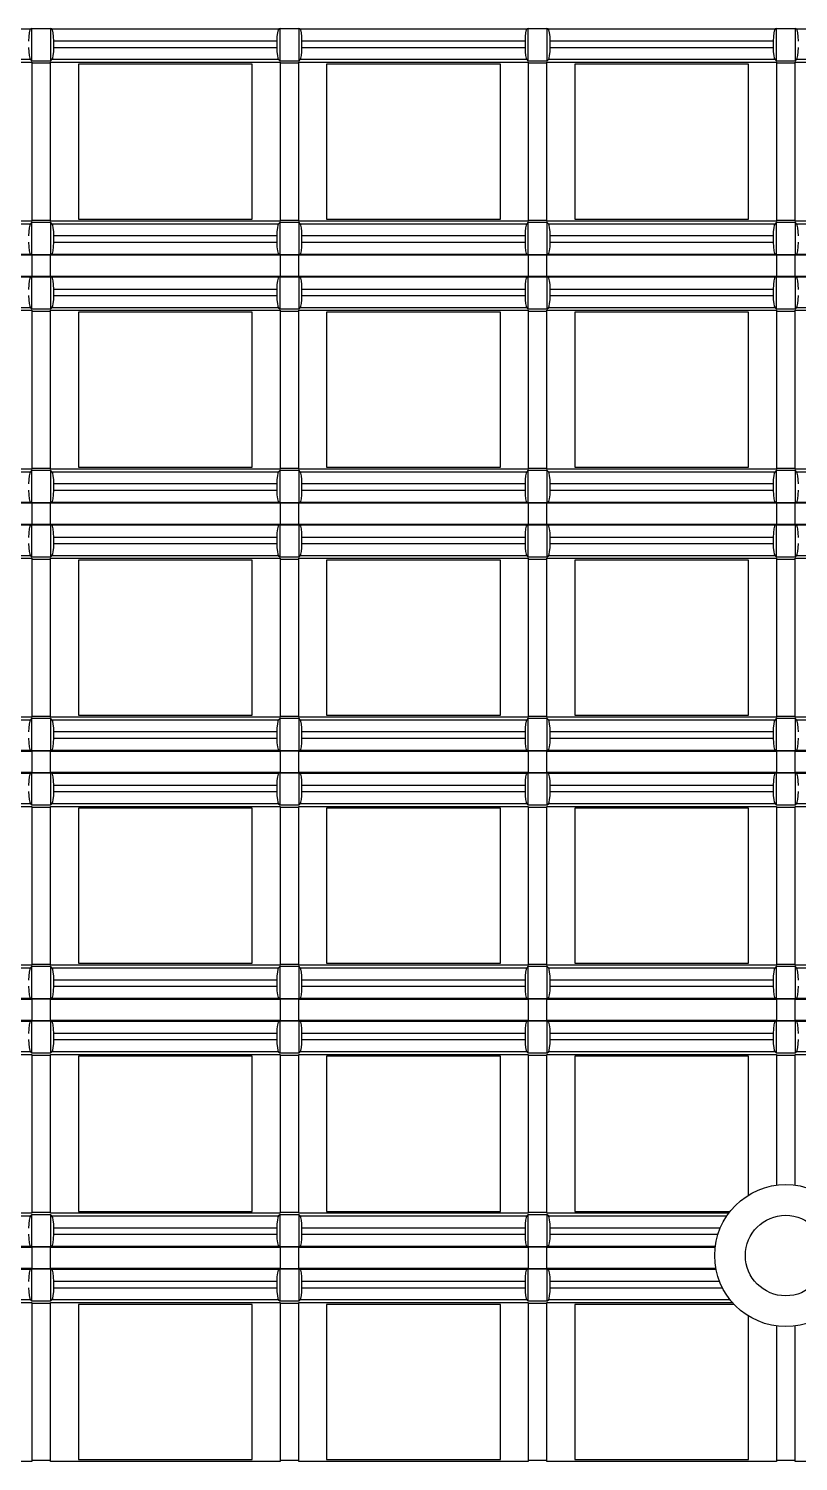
# Model space of a CAD drawing. Header units: inches. Extents: x 0 to 653, y 0 to 346.
# Drawn here: x 51.72 to 64.12, y 280.1 to 303.2 of the extents above; entities that cross this region are included whole.
import ezdxf

# ---------------------------------------------------------------- set-up
doc = ezdxf.new("R2010")
doc.units = ezdxf.units.IN
doc.header["$LTSCALE"] = 35.925693
doc.header["$MEASUREMENT"] = 0
doc.layers.get('0').update_dxf_attribs({"linetype": 'CONTINUOUS'})
doc.layers.add('2', color=7, linetype='CONTINUOUS')
doc.layers.add('71', color=7, linetype='CONTINUOUS')

msp = doc.modelspace()

# ---------------------------------------------------------------- linework, layer by layer
at = {"color": 3, "linetype": 'Continuous'}
msp.add_circle((63.922, 283.418), 0.65, dxfattribs=at)
at = {"layer": '2', "color": 132, "linetype": 'Continuous', "true_color": 0x00cccc}
for p, q in [((48.091, 303.199), (51.754, 303.199)), ((51.773, 303.203), (51.754, 303.199)), ((51.773, 302.679), (51.773, 303.203)), ((51.773, 303.203), (52.073, 303.203)), ((52.073, 303.203), (52.073, 302.679)), ((52.091, 303.199), (52.073, 303.203)), ((52.091, 303.199), (55.754, 303.199)), ((55.773, 303.203), (55.754, 303.199)), ((55.773, 302.679), (55.773, 303.203)), ((55.773, 303.203), (56.073, 303.203)), ((56.073, 303.203), (56.073, 302.679)), ((56.091, 303.199), (56.073, 303.203)), ((56.091, 303.199), (59.754, 303.199)), ((59.772, 303.203), (59.754, 303.199)), ((59.772, 302.679), (59.772, 303.203)), ((59.772, 303.203), (60.072, 303.203)), ((60.072, 303.203), (60.072, 302.679)), ((60.091, 303.199), (60.072, 303.203)), ((60.091, 303.199), (63.754, 303.199)), ((63.772, 303.203), (63.754, 303.199)), ((63.772, 302.679), (63.772, 303.203)), ((63.772, 303.203), (64.072, 303.203)), ((64.072, 303.203), (64.072, 302.679)), ((64.091, 303.199), (64.072, 303.203)), ((64.091, 303.199), (67.754, 303.199)), ((52.125, 302.9), (52.125, 302.999)), ((55.72, 302.999), (52.125, 302.999)), ((52.125, 302.9), (55.72, 302.9)), ((55.72, 302.999), (55.72, 302.9)), ((56.125, 302.9), (56.125, 302.999)), ((59.72, 302.999), (56.125, 302.999)), ((56.125, 302.9), (59.72, 302.9)), ((59.72, 302.999), (59.72, 302.9)), ((60.125, 302.9), (60.125, 302.999)), ((63.72, 302.999), (60.125, 302.999)), ((60.125, 302.9), (63.72, 302.9)), ((63.72, 302.999), (63.72, 302.9)), ((48.073, 302.662), (51.773, 302.662)), ((51.749, 302.703), (48.096, 302.703)), ((51.749, 302.703), (51.773, 302.679)), ((52.073, 302.679), (51.773, 302.679)), ((51.773, 302.662), (51.773, 300.099)), ((52.073, 302.679), (52.096, 302.703)), ((52.073, 300.099), (52.073, 302.662)), ((52.073, 302.662), (55.773, 302.662)), ((55.749, 302.703), (52.096, 302.703)), ((55.749, 302.703), (55.773, 302.679)), ((56.073, 302.679), (55.773, 302.679)), ((55.773, 302.662), (55.773, 300.099)), ((56.073, 302.679), (56.096, 302.703)), ((56.073, 300.099), (56.073, 302.662)), ((56.073, 302.662), (59.772, 302.662)), ((59.749, 302.703), (56.096, 302.703)), ((59.749, 302.703), (59.772, 302.679)), ((60.072, 302.679), (59.772, 302.679)), ((59.772, 302.662), (59.772, 300.099)), ((60.072, 302.679), (60.096, 302.703)), ((60.072, 300.099), (60.072, 302.662)), ((60.072, 302.662), (63.772, 302.662)), ((63.749, 302.703), (60.096, 302.703)), ((63.749, 302.703), (63.772, 302.679)), ((64.072, 302.679), (63.772, 302.679)), ((63.772, 302.662), (63.772, 300.099)), ((64.072, 302.679), (64.096, 302.703)), ((64.072, 300.099), (64.072, 302.662)), ((64.072, 302.662), (67.772, 302.662)), ((67.749, 302.703), (64.096, 302.703)), ((52.073, 302.644), (51.773, 302.644)), ((52.523, 302.63), (52.523, 300.13)), ((55.323, 302.63), (52.523, 302.63)), ((55.323, 300.13), (55.323, 302.63)), ((56.073, 302.644), (55.773, 302.644)), ((56.522, 302.63), (56.522, 300.13)), ((59.322, 302.63), (56.522, 302.63)), ((59.322, 300.13), (59.322, 302.63)), ((60.072, 302.644), (59.772, 302.644)), ((60.522, 302.63), (60.522, 300.13)), ((63.322, 302.63), (60.522, 302.63)), ((63.322, 300.13), (63.322, 302.63)), ((64.072, 302.644), (63.772, 302.644)), ((51.773, 300.117), (52.073, 300.117)), ((52.523, 300.13), (55.323, 300.13)), ((55.773, 300.117), (56.073, 300.117)), ((56.522, 300.13), (59.322, 300.13)), ((59.772, 300.117), (60.072, 300.117)), ((60.522, 300.13), (63.322, 300.13)), ((63.772, 300.117), (64.072, 300.117)), ((51.773, 300.099), (48.073, 300.099)), ((48.096, 300.058), (51.749, 300.058)), ((51.773, 300.081), (51.749, 300.058)), ((51.773, 299.558), (51.773, 300.081)), ((51.773, 300.081), (52.073, 300.081)), ((55.773, 300.099), (52.073, 300.099)), ((52.073, 300.081), (52.073, 299.558)), ((52.096, 300.058), (52.073, 300.081)), ((52.096, 300.058), (55.749, 300.058)), ((55.773, 300.081), (55.749, 300.058)), ((55.773, 299.558), (55.773, 300.081)), ((55.773, 300.081), (56.073, 300.081)), ((59.772, 300.099), (56.073, 300.099)), ((56.073, 300.081), (56.073, 299.558)), ((56.096, 300.058), (56.073, 300.081)), ((56.096, 300.058), (59.749, 300.058)), ((59.772, 300.081), (59.749, 300.058)), ((59.772, 299.558), (59.772, 300.081)), ((59.772, 300.081), (60.072, 300.081)), ((63.772, 300.099), (60.072, 300.099)), ((60.072, 300.081), (60.072, 299.558)), ((60.096, 300.058), (60.072, 300.081)), ((60.096, 300.058), (63.749, 300.058)), ((63.772, 300.081), (63.749, 300.058)), ((63.772, 299.558), (63.772, 300.081)), ((63.772, 300.081), (64.072, 300.081)), ((67.772, 300.099), (64.072, 300.099)), ((64.072, 300.081), (64.072, 299.558)), ((64.096, 300.058), (64.072, 300.081)), ((64.096, 300.058), (67.749, 300.058)), ((52.125, 299.761), (52.125, 299.861)), ((55.72, 299.861), (52.125, 299.861)), ((52.125, 299.761), (55.72, 299.761)), ((55.72, 299.861), (55.72, 299.761)), ((56.125, 299.761), (56.125, 299.861)), ((59.72, 299.861), (56.125, 299.861)), ((56.125, 299.761), (59.72, 299.761)), ((59.72, 299.861), (59.72, 299.761)), ((60.125, 299.761), (60.125, 299.861)), ((63.72, 299.861), (60.125, 299.861)), ((60.125, 299.761), (63.72, 299.761)), ((63.72, 299.861), (63.72, 299.761)), ((48.073, 299.554), (51.773, 299.554)), ((51.754, 299.562), (48.091, 299.562)), ((51.754, 299.562), (51.773, 299.558)), ((52.073, 299.558), (51.773, 299.558)), ((51.773, 299.554), (51.773, 299.206)), ((52.073, 299.551), (51.773, 299.551)), ((52.073, 299.558), (52.091, 299.562)), ((52.073, 299.206), (52.073, 299.554)), ((52.073, 299.554), (55.773, 299.554)), ((55.754, 299.562), (52.091, 299.562)), ((55.754, 299.562), (55.773, 299.558)), ((56.073, 299.558), (55.773, 299.558)), ((55.773, 299.554), (55.773, 299.206)), ((56.073, 299.551), (55.773, 299.551)), ((56.073, 299.558), (56.091, 299.562)), ((56.073, 299.206), (56.073, 299.554)), ((56.073, 299.554), (59.772, 299.554)), ((59.754, 299.562), (56.091, 299.562)), ((59.754, 299.562), (59.772, 299.558)), ((60.072, 299.558), (59.772, 299.558)), ((59.772, 299.554), (59.772, 299.206)), ((60.072, 299.551), (59.772, 299.551)), ((60.072, 299.558), (60.091, 299.562)), ((60.072, 299.206), (60.072, 299.554)), ((60.072, 299.554), (63.772, 299.554)), ((63.754, 299.562), (60.091, 299.562)), ((63.754, 299.562), (63.772, 299.558)), ((64.072, 299.558), (63.772, 299.558)), ((63.772, 299.554), (63.772, 299.206)), ((64.072, 299.551), (63.772, 299.551)), ((64.072, 299.558), (64.091, 299.562)), ((64.072, 299.206), (64.072, 299.554)), ((64.072, 299.554), (67.772, 299.554)), ((67.754, 299.562), (64.091, 299.562)), ((51.773, 299.206), (48.073, 299.206)), ((48.091, 299.199), (51.754, 299.199)), ((51.773, 299.203), (51.754, 299.199)), ((51.773, 299.21), (52.073, 299.21)), ((51.773, 298.679), (51.773, 299.203)), ((51.773, 299.203), (52.073, 299.203)), ((55.773, 299.206), (52.073, 299.206)), ((52.073, 299.203), (52.073, 298.679)), ((52.091, 299.199), (52.073, 299.203)), ((52.091, 299.199), (55.754, 299.199)), ((55.773, 299.203), (55.754, 299.199)), ((55.773, 299.21), (56.073, 299.21)), ((55.773, 298.679), (55.773, 299.203)), ((55.773, 299.203), (56.073, 299.203)), ((59.772, 299.206), (56.073, 299.206)), ((56.073, 299.203), (56.073, 298.679)), ((56.091, 299.199), (56.073, 299.203)), ((56.091, 299.199), (59.754, 299.199)), ((59.772, 299.203), (59.754, 299.199)), ((59.772, 299.21), (60.072, 299.21)), ((59.772, 298.679), (59.772, 299.203)), ((59.772, 299.203), (60.072, 299.203)), ((63.772, 299.206), (60.072, 299.206)), ((60.072, 299.203), (60.072, 298.679)), ((60.091, 299.199), (60.072, 299.203)), ((60.091, 299.199), (63.754, 299.199)), ((63.772, 299.203), (63.754, 299.199)), ((63.772, 299.21), (64.072, 299.21)), ((63.772, 298.679), (63.772, 299.203)), ((63.772, 299.203), (64.072, 299.203)), ((67.772, 299.206), (64.072, 299.206)), ((64.072, 299.203), (64.072, 298.679)), ((64.091, 299.199), (64.072, 299.203)), ((64.091, 299.199), (67.754, 299.199)), ((52.125, 298.9), (52.125, 298.999)), ((55.72, 298.999), (52.125, 298.999)), ((55.72, 298.999), (55.72, 298.9)), ((56.125, 298.9), (56.125, 298.999)), ((59.72, 298.999), (56.125, 298.999)), ((59.72, 298.999), (59.72, 298.9)), ((60.125, 298.9), (60.125, 298.999)), ((63.72, 298.999), (60.125, 298.999)), ((63.72, 298.999), (63.72, 298.9)), ((52.125, 298.9), (55.72, 298.9)), ((56.125, 298.9), (59.72, 298.9)), ((60.125, 298.9), (63.72, 298.9)), ((48.073, 298.662), (51.773, 298.662)), ((51.749, 298.703), (48.096, 298.703)), ((51.749, 298.703), (51.773, 298.679)), ((52.073, 298.679), (51.773, 298.679)), ((51.773, 298.662), (51.773, 296.099)), ((52.073, 298.644), (51.773, 298.644)), ((52.073, 298.679), (52.096, 298.703)), ((52.073, 296.099), (52.073, 298.662)), ((52.073, 298.662), (55.773, 298.662)), ((55.749, 298.703), (52.096, 298.703)), ((52.523, 298.63), (52.523, 296.13)), ((55.323, 298.63), (52.523, 298.63)), ((55.323, 296.13), (55.323, 298.63)), ((55.749, 298.703), (55.773, 298.679)), ((56.073, 298.679), (55.773, 298.679)), ((55.773, 298.662), (55.773, 296.099)), ((56.073, 298.644), (55.773, 298.644)), ((56.073, 298.679), (56.096, 298.703)), ((56.073, 296.099), (56.073, 298.662)), ((56.073, 298.662), (59.772, 298.662)), ((59.749, 298.703), (56.096, 298.703)), ((56.522, 298.63), (56.522, 296.13)), ((59.322, 298.63), (56.522, 298.63)), ((59.322, 296.13), (59.322, 298.63)), ((59.749, 298.703), (59.772, 298.679)), ((60.072, 298.679), (59.772, 298.679)), ((59.772, 298.662), (59.772, 296.099)), ((60.072, 298.644), (59.772, 298.644)), ((60.072, 298.679), (60.096, 298.703)), ((60.072, 296.099), (60.072, 298.662)), ((60.072, 298.662), (63.772, 298.662)), ((63.749, 298.703), (60.096, 298.703)), ((60.522, 298.63), (60.522, 296.13)), ((63.322, 298.63), (60.522, 298.63)), ((63.322, 296.13), (63.322, 298.63)), ((63.749, 298.703), (63.772, 298.679)), ((64.072, 298.679), (63.772, 298.679)), ((63.772, 298.662), (63.772, 296.099)), ((64.072, 298.644), (63.772, 298.644)), ((64.072, 298.679), (64.096, 298.703)), ((64.072, 296.099), (64.072, 298.662)), ((64.072, 298.662), (67.772, 298.662)), ((67.749, 298.703), (64.096, 298.703)), ((51.773, 296.099), (48.073, 296.099)), ((48.096, 296.058), (51.749, 296.058)), ((51.773, 296.081), (51.749, 296.058)), ((51.773, 296.117), (52.073, 296.117)), ((51.773, 295.558), (51.773, 296.081)), ((51.773, 296.081), (52.073, 296.081)), ((55.773, 296.099), (52.073, 296.099)), ((52.073, 296.081), (52.073, 295.558)), ((52.096, 296.058), (52.073, 296.081)), ((52.096, 296.058), (55.749, 296.058)), ((52.523, 296.13), (55.323, 296.13)), ((55.773, 296.081), (55.749, 296.058)), ((55.773, 296.117), (56.073, 296.117)), ((55.773, 295.558), (55.773, 296.081)), ((55.773, 296.081), (56.073, 296.081)), ((59.772, 296.099), (56.073, 296.099)), ((56.073, 296.081), (56.073, 295.558)), ((56.096, 296.058), (56.073, 296.081)), ((56.096, 296.058), (59.749, 296.058)), ((56.522, 296.13), (59.322, 296.13)), ((59.772, 296.081), (59.749, 296.058)), ((59.772, 296.117), (60.072, 296.117)), ((59.772, 295.558), (59.772, 296.081)), ((59.772, 296.081), (60.072, 296.081)), ((63.772, 296.099), (60.072, 296.099)), ((60.072, 296.081), (60.072, 295.558)), ((60.096, 296.058), (60.072, 296.081)), ((60.096, 296.058), (63.749, 296.058)), ((60.522, 296.13), (63.322, 296.13)), ((63.772, 296.081), (63.749, 296.058)), ((63.772, 296.117), (64.072, 296.117)), ((63.772, 295.558), (63.772, 296.081)), ((63.772, 296.081), (64.072, 296.081)), ((67.772, 296.099), (64.072, 296.099)), ((64.072, 296.081), (64.072, 295.558)), ((64.096, 296.058), (64.072, 296.081)), ((64.096, 296.058), (67.749, 296.058)), ((52.125, 295.761), (52.125, 295.861)), ((55.72, 295.861), (52.125, 295.861)), ((52.125, 295.761), (55.72, 295.761)), ((55.72, 295.861), (55.72, 295.761)), ((56.125, 295.761), (56.125, 295.861)), ((59.72, 295.861), (56.125, 295.861)), ((56.125, 295.761), (59.72, 295.761)), ((59.72, 295.861), (59.72, 295.761)), ((60.125, 295.761), (60.125, 295.861)), ((63.72, 295.861), (60.125, 295.861)), ((60.125, 295.761), (63.72, 295.761)), ((63.72, 295.861), (63.72, 295.761)), ((48.073, 295.554), (51.773, 295.554)), ((51.754, 295.562), (48.091, 295.562)), ((51.754, 295.562), (51.773, 295.558)), ((52.073, 295.558), (51.773, 295.558)), ((51.773, 295.554), (51.773, 295.206)), ((52.073, 295.551), (51.773, 295.551)), ((52.073, 295.558), (52.091, 295.562)), ((52.073, 295.206), (52.073, 295.554)), ((52.073, 295.554), (55.773, 295.554)), ((55.754, 295.562), (52.091, 295.562)), ((55.754, 295.562), (55.773, 295.558)), ((56.073, 295.558), (55.773, 295.558)), ((55.773, 295.554), (55.773, 295.206)), ((56.073, 295.551), (55.773, 295.551)), ((56.073, 295.558), (56.091, 295.562)), ((56.073, 295.206), (56.073, 295.554)), ((56.073, 295.554), (59.772, 295.554)), ((59.754, 295.562), (56.091, 295.562)), ((59.754, 295.562), (59.772, 295.558)), ((60.072, 295.558), (59.772, 295.558)), ((59.772, 295.554), (59.772, 295.206)), ((60.072, 295.551), (59.772, 295.551)), ((60.072, 295.558), (60.091, 295.562)), ((60.072, 295.206), (60.072, 295.554)), ((60.072, 295.554), (63.772, 295.554)), ((63.754, 295.562), (60.091, 295.562)), ((63.754, 295.562), (63.772, 295.558)), ((64.072, 295.558), (63.772, 295.558)), ((63.772, 295.554), (63.772, 295.206)), ((64.072, 295.551), (63.772, 295.551)), ((64.072, 295.558), (64.091, 295.562)), ((64.072, 295.206), (64.072, 295.554)), ((64.072, 295.554), (67.772, 295.554)), ((67.754, 295.562), (64.091, 295.562)), ((51.773, 295.206), (48.073, 295.206)), ((48.091, 295.199), (51.754, 295.199)), ((51.773, 295.203), (51.754, 295.199)), ((51.773, 295.21), (52.073, 295.21)), ((51.773, 294.679), (51.773, 295.203)), ((51.773, 295.203), (52.073, 295.203)), ((55.773, 295.206), (52.073, 295.206)), ((52.073, 295.203), (52.073, 294.679)), ((52.091, 295.199), (52.073, 295.203)), ((52.091, 295.199), (55.754, 295.199)), ((55.773, 295.203), (55.754, 295.199)), ((55.773, 295.21), (56.073, 295.21)), ((55.773, 294.679), (55.773, 295.203)), ((55.773, 295.203), (56.073, 295.203)), ((59.772, 295.206), (56.073, 295.206)), ((56.073, 295.203), (56.073, 294.679)), ((56.091, 295.199), (56.073, 295.203)), ((56.091, 295.199), (59.754, 295.199)), ((59.772, 295.203), (59.754, 295.199)), ((59.772, 295.21), (60.072, 295.21)), ((59.772, 294.679), (59.772, 295.203)), ((59.772, 295.203), (60.072, 295.203)), ((63.772, 295.206), (60.072, 295.206)), ((60.072, 295.203), (60.072, 294.679)), ((60.091, 295.199), (60.072, 295.203)), ((60.091, 295.199), (63.754, 295.199)), ((63.772, 295.203), (63.754, 295.199)), ((63.772, 295.21), (64.072, 295.21)), ((63.772, 294.679), (63.772, 295.203)), ((63.772, 295.203), (64.072, 295.203)), ((67.772, 295.206), (64.072, 295.206)), ((64.072, 295.203), (64.072, 294.679)), ((64.091, 295.199), (64.072, 295.203)), ((64.091, 295.199), (67.754, 295.199)), ((52.125, 294.9), (52.125, 294.999)), ((55.72, 294.999), (52.125, 294.999)), ((52.125, 294.9), (55.72, 294.9)), ((55.72, 294.999), (55.72, 294.9)), ((56.125, 294.9), (56.125, 294.999)), ((59.72, 294.999), (56.125, 294.999)), ((56.125, 294.9), (59.72, 294.9)), ((59.72, 294.999), (59.72, 294.9)), ((60.125, 294.9), (60.125, 294.999)), ((63.72, 294.999), (60.125, 294.999)), ((60.125, 294.9), (63.72, 294.9)), ((63.72, 294.999), (63.72, 294.9)), ((48.073, 294.662), (51.773, 294.662)), ((51.749, 294.703), (48.096, 294.703)), ((51.749, 294.703), (51.773, 294.679)), ((52.073, 294.679), (51.773, 294.679)), ((51.773, 294.662), (51.773, 292.099)), ((52.073, 294.644), (51.773, 294.644)), ((52.073, 294.679), (52.096, 294.703)), ((52.073, 292.099), (52.073, 294.662)), ((52.073, 294.662), (55.773, 294.662)), ((55.749, 294.703), (52.096, 294.703)), ((52.523, 294.63), (52.523, 292.131)), ((55.323, 294.63), (52.523, 294.63)), ((55.323, 292.131), (55.323, 294.63)), ((55.749, 294.703), (55.773, 294.679)), ((56.073, 294.679), (55.773, 294.679)), ((55.773, 294.662), (55.773, 292.099)), ((56.073, 294.644), (55.773, 294.644)), ((56.073, 294.679), (56.096, 294.703)), ((56.073, 292.099), (56.073, 294.662)), ((56.073, 294.662), (59.772, 294.662)), ((59.749, 294.703), (56.096, 294.703)), ((56.522, 294.63), (56.522, 292.131)), ((59.322, 294.63), (56.522, 294.63)), ((59.322, 292.131), (59.322, 294.63)), ((59.749, 294.703), (59.772, 294.679)), ((60.072, 294.679), (59.772, 294.679)), ((59.772, 294.662), (59.772, 292.099)), ((60.072, 294.644), (59.772, 294.644)), ((60.072, 294.679), (60.096, 294.703)), ((60.072, 292.099), (60.072, 294.662)), ((60.072, 294.662), (63.772, 294.662)), ((63.749, 294.703), (60.096, 294.703)), ((60.522, 294.63), (60.522, 292.131)), ((63.322, 294.63), (60.522, 294.63)), ((63.322, 292.131), (63.322, 294.63)), ((63.749, 294.703), (63.772, 294.679)), ((64.072, 294.679), (63.772, 294.679)), ((63.772, 294.662), (63.772, 292.099)), ((64.072, 294.644), (63.772, 294.644)), ((64.072, 294.679), (64.096, 294.703)), ((64.072, 292.099), (64.072, 294.662)), ((64.072, 294.662), (67.772, 294.662)), ((67.749, 294.703), (64.096, 294.703)), ((51.773, 292.099), (48.073, 292.099)), ((48.096, 292.058), (51.749, 292.058)), ((51.773, 292.082), (51.749, 292.058)), ((51.773, 292.117), (52.073, 292.117)), ((51.773, 291.558), (51.773, 292.082)), ((51.773, 292.082), (52.073, 292.082)), ((55.773, 292.099), (52.073, 292.099)), ((52.073, 292.082), (52.073, 291.558)), ((52.096, 292.058), (52.073, 292.082)), ((52.096, 292.058), (55.749, 292.058)), ((52.523, 292.131), (55.323, 292.131)), ((55.773, 292.082), (55.749, 292.058)), ((55.773, 292.117), (56.073, 292.117)), ((55.773, 291.558), (55.773, 292.082)), ((55.773, 292.082), (56.073, 292.082)), ((59.772, 292.099), (56.073, 292.099)), ((56.073, 292.082), (56.073, 291.558)), ((56.096, 292.058), (56.073, 292.082)), ((56.096, 292.058), (59.749, 292.058)), ((56.522, 292.131), (59.322, 292.131)), ((59.772, 292.082), (59.749, 292.058)), ((59.772, 292.117), (60.072, 292.117)), ((59.772, 291.558), (59.772, 292.082)), ((59.772, 292.082), (60.072, 292.082)), ((63.772, 292.099), (60.072, 292.099)), ((60.072, 292.082), (60.072, 291.558)), ((60.096, 292.058), (60.072, 292.082)), ((60.096, 292.058), (63.749, 292.058)), ((60.522, 292.131), (63.322, 292.131)), ((63.772, 292.082), (63.749, 292.058)), ((63.772, 292.117), (64.072, 292.117)), ((63.772, 291.558), (63.772, 292.082)), ((63.772, 292.082), (64.072, 292.082)), ((67.772, 292.099), (64.072, 292.099)), ((64.072, 292.082), (64.072, 291.558)), ((64.096, 292.058), (64.072, 292.082)), ((64.096, 292.058), (67.749, 292.058)), ((52.125, 291.762), (52.125, 291.861)), ((55.72, 291.861), (52.125, 291.861)), ((55.72, 291.861), (55.72, 291.762)), ((56.125, 291.762), (56.125, 291.861)), ((59.72, 291.861), (56.125, 291.861)), ((59.72, 291.861), (59.72, 291.762)), ((60.125, 291.762), (60.125, 291.861)), ((63.72, 291.861), (60.125, 291.861)), ((63.72, 291.861), (63.72, 291.762)), ((52.125, 291.762), (55.72, 291.762)), ((56.125, 291.762), (59.72, 291.762)), ((60.125, 291.762), (63.72, 291.762)), ((48.073, 291.554), (51.773, 291.554)), ((51.754, 291.562), (48.091, 291.562)), ((51.754, 291.562), (51.773, 291.558)), ((52.073, 291.558), (51.773, 291.558)), ((51.773, 291.554), (51.773, 291.207)), ((52.073, 291.551), (51.773, 291.551)), ((52.073, 291.558), (52.091, 291.562)), ((52.073, 291.207), (52.073, 291.554)), ((52.073, 291.554), (55.773, 291.554)), ((55.754, 291.562), (52.091, 291.562)), ((55.754, 291.562), (55.773, 291.558)), ((56.073, 291.558), (55.773, 291.558)), ((55.773, 291.554), (55.773, 291.207)), ((56.073, 291.551), (55.773, 291.551)), ((56.073, 291.558), (56.091, 291.562)), ((56.073, 291.207), (56.073, 291.554)), ((56.073, 291.554), (59.772, 291.554)), ((59.754, 291.562), (56.091, 291.562)), ((59.754, 291.562), (59.772, 291.558)), ((60.072, 291.558), (59.772, 291.558)), ((59.772, 291.554), (59.772, 291.207)), ((60.072, 291.551), (59.772, 291.551)), ((60.072, 291.558), (60.091, 291.562)), ((60.072, 291.207), (60.072, 291.554)), ((60.072, 291.554), (63.772, 291.554)), ((63.754, 291.562), (60.091, 291.562)), ((63.754, 291.562), (63.772, 291.558)), ((64.072, 291.558), (63.772, 291.558)), ((63.772, 291.554), (63.772, 291.207)), ((64.072, 291.551), (63.772, 291.551)), ((64.072, 291.558), (64.091, 291.562)), ((64.072, 291.207), (64.072, 291.554)), ((64.072, 291.554), (67.772, 291.554)), ((67.754, 291.562), (64.091, 291.562)), ((51.773, 291.207), (48.073, 291.207)), ((48.091, 291.199), (51.754, 291.199)), ((51.773, 291.203), (51.754, 291.199)), ((51.773, 291.21), (52.073, 291.21)), ((51.773, 290.679), (51.773, 291.203)), ((51.773, 291.203), (52.073, 291.203)), ((55.773, 291.207), (52.073, 291.207)), ((52.073, 291.203), (52.073, 290.679)), ((52.091, 291.199), (52.073, 291.203)), ((52.091, 291.199), (55.754, 291.199)), ((55.773, 291.203), (55.754, 291.199)), ((55.773, 291.21), (56.073, 291.21)), ((55.773, 290.679), (55.773, 291.203)), ((55.773, 291.203), (56.073, 291.203)), ((59.772, 291.207), (56.073, 291.207)), ((56.073, 291.203), (56.073, 290.679)), ((56.091, 291.199), (56.073, 291.203)), ((56.091, 291.199), (59.754, 291.199)), ((59.772, 291.203), (59.754, 291.199)), ((59.772, 291.21), (60.072, 291.21)), ((59.772, 290.679), (59.772, 291.203)), ((59.772, 291.203), (60.072, 291.203)), ((63.772, 291.207), (60.072, 291.207)), ((60.072, 291.203), (60.072, 290.679)), ((60.091, 291.199), (60.072, 291.203)), ((60.091, 291.199), (63.754, 291.199)), ((63.772, 291.203), (63.754, 291.199)), ((63.772, 291.21), (64.072, 291.21)), ((63.772, 290.679), (63.772, 291.203)), ((63.772, 291.203), (64.072, 291.203)), ((67.772, 291.207), (64.072, 291.207)), ((64.072, 291.203), (64.072, 290.679)), ((64.091, 291.199), (64.072, 291.203)), ((64.091, 291.199), (67.754, 291.199)), ((52.125, 290.9), (52.125, 291)), ((55.72, 291), (52.125, 291)), ((52.125, 290.9), (55.72, 290.9)), ((55.72, 291), (55.72, 290.9)), ((56.125, 290.9), (56.125, 291)), ((59.72, 291), (56.125, 291)), ((56.125, 290.9), (59.72, 290.9)), ((59.72, 291), (59.72, 290.9)), ((60.125, 290.9), (60.125, 291)), ((63.72, 291), (60.125, 291)), ((60.125, 290.9), (63.72, 290.9)), ((63.72, 291), (63.72, 290.9)), ((48.073, 290.662), (51.773, 290.662)), ((51.749, 290.703), (48.096, 290.703)), ((51.749, 290.703), (51.773, 290.679)), ((52.073, 290.679), (51.773, 290.679)), ((51.773, 290.662), (51.773, 288.099)), ((52.073, 290.644), (51.773, 290.644)), ((52.073, 290.679), (52.096, 290.703)), ((52.073, 288.099), (52.073, 290.662)), ((52.073, 290.662), (55.773, 290.662)), ((55.749, 290.703), (52.096, 290.703)), ((55.749, 290.703), (55.773, 290.679)), ((56.073, 290.679), (55.773, 290.679)), ((55.773, 290.662), (55.773, 288.099)), ((56.073, 290.644), (55.773, 290.644)), ((56.073, 290.679), (56.096, 290.703)), ((56.073, 288.099), (56.073, 290.662)), ((56.073, 290.662), (59.772, 290.662)), ((59.749, 290.703), (56.096, 290.703)), ((59.749, 290.703), (59.772, 290.679)), ((60.072, 290.679), (59.772, 290.679)), ((59.772, 290.662), (59.772, 288.099)), ((60.072, 290.644), (59.772, 290.644)), ((60.072, 290.679), (60.096, 290.703)), ((60.072, 288.099), (60.072, 290.662)), ((60.072, 290.662), (63.772, 290.662)), ((63.749, 290.703), (60.096, 290.703)), ((63.749, 290.703), (63.772, 290.679)), ((64.072, 290.679), (63.772, 290.679)), ((63.772, 290.662), (63.772, 288.099)), ((64.072, 290.644), (63.772, 290.644)), ((64.072, 290.679), (64.096, 290.703)), ((64.072, 288.099), (64.072, 290.662)), ((64.072, 290.662), (67.772, 290.662)), ((67.749, 290.703), (64.096, 290.703)), ((52.523, 290.631), (52.523, 288.131)), ((55.323, 290.631), (52.523, 290.631)), ((55.323, 288.131), (55.323, 290.631)), ((56.522, 290.631), (56.522, 288.131)), ((59.322, 290.631), (56.522, 290.631)), ((59.322, 288.131), (59.322, 290.631)), ((60.522, 290.631), (60.522, 288.131)), ((63.322, 290.631), (60.522, 290.631)), ((63.322, 288.131), (63.322, 290.631)), ((51.773, 288.117), (52.073, 288.117)), ((52.523, 288.131), (55.323, 288.131)), ((55.773, 288.117), (56.073, 288.117)), ((56.522, 288.131), (59.322, 288.131)), ((59.772, 288.117), (60.072, 288.117)), ((60.522, 288.131), (63.322, 288.131)), ((63.772, 288.117), (64.072, 288.117)), ((51.773, 288.099), (48.073, 288.099)), ((48.096, 288.058), (51.749, 288.058)), ((51.773, 288.082), (51.749, 288.058)), ((51.773, 287.558), (51.773, 288.082)), ((51.773, 288.082), (52.073, 288.082)), ((55.773, 288.099), (52.073, 288.099)), ((52.073, 288.082), (52.073, 287.558)), ((52.096, 288.058), (52.073, 288.082)), ((52.096, 288.058), (55.749, 288.058)), ((55.773, 288.082), (55.749, 288.058)), ((55.773, 287.558), (55.773, 288.082)), ((55.773, 288.082), (56.073, 288.082)), ((59.772, 288.099), (56.073, 288.099)), ((56.073, 288.082), (56.073, 287.558)), ((56.096, 288.058), (56.073, 288.082)), ((56.096, 288.058), (59.749, 288.058)), ((59.772, 288.082), (59.749, 288.058)), ((59.772, 287.558), (59.772, 288.082)), ((59.772, 288.082), (60.072, 288.082)), ((63.772, 288.099), (60.072, 288.099)), ((60.072, 288.082), (60.072, 287.558)), ((60.096, 288.058), (60.072, 288.082)), ((60.096, 288.058), (63.749, 288.058)), ((63.772, 288.082), (63.749, 288.058)), ((63.772, 287.558), (63.772, 288.082)), ((63.772, 288.082), (64.072, 288.082)), ((67.772, 288.099), (64.072, 288.099)), ((64.072, 288.082), (64.072, 287.558)), ((64.096, 288.058), (64.072, 288.082)), ((64.096, 288.058), (67.749, 288.058)), ((52.125, 287.762), (52.125, 287.861)), ((55.72, 287.861), (52.125, 287.861)), ((52.125, 287.762), (55.72, 287.762)), ((55.72, 287.861), (55.72, 287.762)), ((56.125, 287.762), (56.125, 287.861)), ((59.72, 287.861), (56.125, 287.861)), ((56.125, 287.762), (59.72, 287.762)), ((59.72, 287.861), (59.72, 287.762)), ((60.125, 287.762), (60.125, 287.861)), ((63.72, 287.861), (60.125, 287.861)), ((60.125, 287.762), (63.72, 287.762)), ((63.72, 287.861), (63.72, 287.762)), ((48.073, 287.555), (51.773, 287.555)), ((51.754, 287.562), (48.091, 287.562)), ((51.754, 287.562), (51.773, 287.558)), ((52.073, 287.558), (51.773, 287.558)), ((51.773, 287.555), (51.773, 287.207)), ((52.073, 287.551), (51.773, 287.551)), ((52.073, 287.558), (52.091, 287.562)), ((52.073, 287.207), (52.073, 287.555)), ((52.073, 287.555), (55.773, 287.555)), ((55.754, 287.562), (52.091, 287.562)), ((55.754, 287.562), (55.773, 287.558)), ((56.073, 287.558), (55.773, 287.558)), ((55.773, 287.555), (55.773, 287.207)), ((56.073, 287.551), (55.773, 287.551)), ((56.073, 287.558), (56.091, 287.562)), ((56.073, 287.207), (56.073, 287.555)), ((56.073, 287.555), (59.772, 287.555)), ((59.754, 287.562), (56.091, 287.562)), ((59.754, 287.562), (59.772, 287.558)), ((60.072, 287.558), (59.772, 287.558)), ((59.772, 287.555), (59.772, 287.207)), ((60.072, 287.551), (59.772, 287.551)), ((60.072, 287.558), (60.091, 287.562)), ((60.072, 287.207), (60.072, 287.555)), ((60.072, 287.555), (63.772, 287.555)), ((63.754, 287.562), (60.091, 287.562)), ((63.754, 287.562), (63.772, 287.558)), ((64.072, 287.558), (63.772, 287.558)), ((63.772, 287.555), (63.772, 287.207)), ((64.072, 287.551), (63.772, 287.551)), ((64.072, 287.558), (64.091, 287.562)), ((64.072, 287.207), (64.072, 287.555)), ((64.072, 287.555), (67.772, 287.555)), ((67.754, 287.562), (64.091, 287.562)), ((51.773, 287.207), (48.073, 287.207)), ((48.091, 287.199), (51.754, 287.199)), ((51.773, 287.203), (51.754, 287.199)), ((51.773, 287.21), (52.073, 287.21)), ((51.773, 286.68), (51.773, 287.203)), ((51.773, 287.203), (52.073, 287.203)), ((55.773, 287.207), (52.073, 287.207)), ((52.073, 287.203), (52.073, 286.68)), ((52.091, 287.199), (52.073, 287.203)), ((52.091, 287.199), (55.754, 287.199)), ((55.773, 287.203), (55.754, 287.199)), ((55.773, 287.21), (56.073, 287.21)), ((55.773, 286.68), (55.773, 287.203)), ((55.773, 287.203), (56.073, 287.203)), ((59.772, 287.207), (56.073, 287.207)), ((56.073, 287.203), (56.073, 286.68)), ((56.091, 287.199), (56.073, 287.203)), ((56.091, 287.199), (59.754, 287.199)), ((59.772, 287.203), (59.754, 287.199)), ((59.772, 287.21), (60.072, 287.21)), ((59.772, 286.68), (59.772, 287.203)), ((59.772, 287.203), (60.072, 287.203)), ((63.772, 287.207), (60.072, 287.207)), ((60.072, 287.203), (60.072, 286.68)), ((60.091, 287.199), (60.072, 287.203)), ((60.091, 287.199), (63.754, 287.199)), ((63.772, 287.203), (63.754, 287.199)), ((63.772, 287.21), (64.072, 287.21)), ((63.772, 286.68), (63.772, 287.203)), ((63.772, 287.203), (64.072, 287.203)), ((67.772, 287.207), (64.072, 287.207)), ((64.072, 287.203), (64.072, 286.68)), ((64.091, 287.199), (64.072, 287.203)), ((64.091, 287.199), (67.754, 287.199)), ((52.125, 286.9), (52.125, 287)), ((55.72, 287), (52.125, 287)), ((55.72, 287), (55.72, 286.9)), ((56.125, 286.9), (56.125, 287)), ((59.72, 287), (56.125, 287)), ((59.72, 287), (59.72, 286.9)), ((60.125, 286.9), (60.125, 287)), ((63.72, 287), (60.125, 287)), ((63.72, 287), (63.72, 286.9)), ((52.125, 286.9), (55.72, 286.9)), ((56.125, 286.9), (59.72, 286.9)), ((60.125, 286.9), (63.72, 286.9)), ((48.073, 286.662), (51.773, 286.662)), ((51.749, 286.703), (48.096, 286.703)), ((51.749, 286.703), (51.773, 286.68)), ((52.073, 286.68), (51.773, 286.68)), ((51.773, 286.662), (51.773, 284.099)), ((52.073, 286.644), (51.773, 286.644)), ((52.073, 286.68), (52.096, 286.703)), ((52.073, 284.099), (52.073, 286.662)), ((52.073, 286.662), (55.773, 286.662)), ((55.749, 286.703), (52.096, 286.703)), ((52.523, 286.631), (52.523, 284.131)), ((55.323, 286.631), (52.523, 286.631)), ((55.323, 284.131), (55.323, 286.631)), ((55.749, 286.703), (55.773, 286.68)), ((56.073, 286.68), (55.773, 286.68)), ((55.773, 286.662), (55.773, 284.099)), ((56.073, 286.644), (55.773, 286.644)), ((56.073, 286.68), (56.096, 286.703)), ((56.073, 284.099), (56.073, 286.662)), ((56.073, 286.662), (59.772, 286.662)), ((59.749, 286.703), (56.096, 286.703)), ((56.522, 286.631), (56.522, 284.131)), ((59.322, 286.631), (56.522, 286.631)), ((59.322, 284.131), (59.322, 286.631)), ((59.749, 286.703), (59.772, 286.68)), ((60.072, 286.68), (59.772, 286.68)), ((59.772, 286.662), (59.772, 284.099)), ((60.072, 286.644), (59.772, 286.644)), ((60.072, 286.68), (60.096, 286.703)), ((60.072, 284.099), (60.072, 286.662)), ((60.072, 286.662), (63.772, 286.662)), ((63.749, 286.703), (60.096, 286.703)), ((60.522, 286.631), (60.522, 284.131)), ((63.322, 286.631), (60.522, 286.631)), ((63.322, 284.394), (63.322, 286.631)), ((63.749, 286.703), (63.772, 286.68)), ((64.072, 286.68), (63.772, 286.68)), ((63.772, 286.662), (63.772, 284.554)), ((64.072, 286.644), (63.772, 286.644)), ((64.072, 286.68), (64.096, 286.703)), ((64.072, 284.554), (64.072, 286.662)), ((64.072, 286.662), (67.772, 286.662)), ((67.749, 286.703), (64.096, 286.703)), ((51.773, 284.099), (48.073, 284.099)), ((48.096, 284.058), (51.749, 284.058)), ((51.773, 284.082), (51.749, 284.058)), ((51.773, 284.117), (52.073, 284.117)), ((51.773, 283.558), (51.773, 284.082)), ((51.773, 284.082), (52.073, 284.082)), ((55.773, 284.099), (52.073, 284.099)), ((52.073, 284.082), (52.073, 283.558)), ((52.096, 284.058), (52.073, 284.082)), ((52.096, 284.058), (55.749, 284.058)), ((52.523, 284.131), (55.323, 284.131)), ((55.773, 284.082), (55.749, 284.058)), ((55.773, 284.117), (56.073, 284.117)), ((55.773, 283.558), (55.773, 284.082)), ((55.773, 284.082), (56.073, 284.082)), ((59.772, 284.099), (56.073, 284.099)), ((56.073, 284.082), (56.073, 283.558)), ((56.096, 284.058), (56.073, 284.082)), ((56.096, 284.058), (59.749, 284.058)), ((56.522, 284.131), (59.322, 284.131)), ((59.772, 284.082), (59.749, 284.058)), ((59.772, 284.117), (60.072, 284.117)), ((59.772, 283.558), (59.772, 284.082)), ((59.772, 284.082), (60.072, 284.082)), ((63.001, 284.099), (60.072, 284.099)), ((60.072, 284.082), (60.072, 283.558)), ((60.096, 284.058), (60.072, 284.082)), ((60.096, 284.058), (62.972, 284.058)), ((60.522, 284.131), (63.025, 284.131)), ((52.125, 283.762), (52.125, 283.861)), ((55.72, 283.861), (52.125, 283.861)), ((52.125, 283.762), (55.72, 283.762)), ((55.72, 283.861), (55.72, 283.762)), ((56.125, 283.762), (56.125, 283.861)), ((59.72, 283.861), (56.125, 283.861)), ((56.125, 283.762), (59.72, 283.762)), ((59.72, 283.861), (59.72, 283.762)), ((60.125, 283.762), (60.125, 283.861)), ((62.866, 283.861), (60.125, 283.861)), ((60.125, 283.762), (62.83, 283.762)), ((48.073, 283.555), (51.773, 283.555)), ((51.754, 283.562), (48.091, 283.562)), ((51.754, 283.562), (51.773, 283.558)), ((52.073, 283.558), (51.773, 283.558)), ((51.773, 283.555), (51.773, 283.207)), ((52.073, 283.551), (51.773, 283.551)), ((52.073, 283.558), (52.091, 283.562)), ((52.073, 283.207), (52.073, 283.555)), ((52.073, 283.555), (55.773, 283.555)), ((55.754, 283.562), (52.091, 283.562)), ((55.754, 283.562), (55.773, 283.558)), ((56.073, 283.558), (55.773, 283.558)), ((55.773, 283.555), (55.773, 283.207)), ((56.073, 283.551), (55.773, 283.551)), ((56.073, 283.558), (56.091, 283.562)), ((56.073, 283.207), (56.073, 283.555)), ((56.073, 283.555), (59.772, 283.555)), ((59.754, 283.562), (56.091, 283.562)), ((59.754, 283.562), (59.772, 283.558)), ((60.072, 283.558), (59.772, 283.558)), ((59.772, 283.555), (59.772, 283.207)), ((60.072, 283.551), (59.772, 283.551)), ((60.072, 283.558), (60.091, 283.562)), ((60.072, 283.207), (60.072, 283.555)), ((60.072, 283.555), (62.785, 283.555)), ((62.786, 283.562), (60.091, 283.562)), ((51.773, 283.207), (48.073, 283.207)), ((48.091, 283.2), (51.754, 283.2)), ((51.773, 283.203), (51.754, 283.2)), ((51.773, 283.21), (52.073, 283.21)), ((51.773, 282.68), (51.773, 283.203)), ((51.773, 283.203), (52.073, 283.203)), ((55.773, 283.207), (52.073, 283.207)), ((52.073, 283.203), (52.073, 282.68)), ((52.091, 283.2), (52.073, 283.203)), ((52.091, 283.2), (55.754, 283.2)), ((55.773, 283.203), (55.754, 283.2)), ((55.773, 283.21), (56.073, 283.21)), ((55.773, 282.68), (55.773, 283.203)), ((55.773, 283.203), (56.073, 283.203)), ((59.772, 283.207), (56.073, 283.207)), ((56.073, 283.203), (56.073, 282.68)), ((56.091, 283.2), (56.073, 283.203)), ((56.091, 283.2), (59.754, 283.2)), ((59.772, 283.203), (59.754, 283.2)), ((59.772, 283.21), (60.072, 283.21)), ((59.772, 282.68), (59.772, 283.203)), ((59.772, 283.203), (60.072, 283.203)), ((62.797, 283.207), (60.072, 283.207)), ((60.072, 283.203), (60.072, 282.68)), ((60.091, 283.2), (60.072, 283.203)), ((60.091, 283.2), (62.798, 283.2)), ((52.125, 282.9), (52.125, 283)), ((55.72, 283), (52.125, 283)), ((52.125, 282.9), (55.72, 282.9)), ((55.72, 283), (55.72, 282.9)), ((56.125, 282.9), (56.125, 283)), ((59.72, 283), (56.125, 283)), ((56.125, 282.9), (59.72, 282.9)), ((59.72, 283), (59.72, 282.9)), ((60.125, 282.9), (60.125, 283)), ((62.856, 283), (60.125, 283)), ((60.125, 282.9), (62.901, 282.9)), ((48.073, 282.662), (51.773, 282.662)), ((51.749, 282.703), (48.096, 282.703)), ((51.749, 282.703), (51.773, 282.68)), ((52.073, 282.68), (51.773, 282.68)), ((51.773, 282.662), (51.773, 280.099)), ((52.073, 282.644), (51.773, 282.644)), ((52.073, 282.68), (52.096, 282.703)), ((52.073, 280.099), (52.073, 282.662)), ((52.073, 282.662), (55.773, 282.662)), ((55.749, 282.703), (52.096, 282.703)), ((52.523, 282.631), (52.523, 280.131)), ((55.323, 282.631), (52.523, 282.631)), ((55.323, 280.131), (55.323, 282.631)), ((55.749, 282.703), (55.773, 282.68)), ((56.073, 282.68), (55.773, 282.68)), ((55.773, 282.662), (55.773, 280.099)), ((56.073, 282.644), (55.773, 282.644)), ((56.073, 282.68), (56.096, 282.703)), ((56.073, 280.099), (56.073, 282.662)), ((56.073, 282.662), (59.772, 282.662)), ((59.749, 282.703), (56.096, 282.703)), ((56.522, 282.631), (56.522, 280.131)), ((59.322, 282.631), (56.522, 282.631)), ((59.322, 280.131), (59.322, 282.631)), ((59.749, 282.703), (59.772, 282.68)), ((60.072, 282.68), (59.772, 282.68)), ((59.772, 282.662), (59.772, 280.099)), ((60.072, 282.644), (59.772, 282.644)), ((60.072, 282.68), (60.096, 282.703)), ((60.072, 280.099), (60.072, 282.662)), ((60.072, 282.662), (63.062, 282.662)), ((63.028, 282.703), (60.096, 282.703)), ((60.522, 282.631), (60.522, 280.131)), ((63.091, 282.631), (60.522, 282.631)), ((63.322, 280.131), (63.322, 282.443)), ((63.772, 282.283), (63.772, 280.099)), ((64.072, 280.099), (64.072, 282.283)), ((51.773, 280.099), (48.073, 280.099)), ((51.773, 280.117), (52.073, 280.117)), ((55.773, 280.099), (52.073, 280.099)), ((52.523, 280.131), (55.323, 280.131)), ((55.773, 280.117), (56.073, 280.117)), ((59.772, 280.099), (56.073, 280.099)), ((56.522, 280.131), (59.322, 280.131)), ((59.772, 280.117), (60.072, 280.117)), ((63.772, 280.099), (60.072, 280.099)), ((60.522, 280.131), (63.322, 280.131)), ((63.772, 280.117), (64.072, 280.117)), ((67.772, 280.099), (64.072, 280.099))]:
    msp.add_line(p, q, dxfattribs=at)
for centre, start_param, end_param in [((51.755, 302.999), 0.034907, 1.570796), ((52.09, 302.999), -1.570796, -0.034907), ((55.755, 302.999), 0.034907, 1.570796), ((56.09, 302.999), -1.570796, -0.034907), ((59.755, 302.999), 0.034907, 1.570796), ((60.09, 302.999), -1.570796, -0.034907), ((63.755, 302.999), 0.034907, 1.570796), ((64.09, 302.999), -1.570796, -0.034907), ((51.755, 302.9), -4.712389, -3.316126), ((52.09, 302.9), -2.96706, -1.570796), ((55.755, 302.9), -4.712389, -3.316126), ((56.09, 302.9), -2.96706, -1.570796), ((59.755, 302.9), -4.712389, -3.316126), ((60.09, 302.9), -2.96706, -1.570796), ((63.755, 302.9), -4.712389, -3.316126), ((64.09, 302.9), -2.96706, -1.570796), ((51.755, 299.861), 0.174533, 1.570796), ((52.09, 299.861), -1.570796, -0.174533), ((55.755, 299.861), 0.174533, 1.570796), ((56.09, 299.861), -1.570796, -0.174533), ((59.755, 299.861), 0.174533, 1.570796), ((60.09, 299.861), -1.570796, -0.174533), ((63.755, 299.861), 0.174533, 1.570796), ((64.09, 299.861), -1.570796, -0.174533), ((51.755, 299.761), 1.570796, 3.106686), ((52.09, 299.761), -3.106686, -1.570796), ((55.755, 299.761), 1.570796, 3.106686), ((56.09, 299.761), -3.106686, -1.570796), ((59.755, 299.761), 1.570796, 3.106686), ((60.09, 299.761), -3.106686, -1.570796), ((63.755, 299.761), -4.712389, -3.176499), ((64.09, 299.761), -3.106686, -1.570796), ((51.755, 298.999), 0.034907, 1.570796), ((52.09, 298.999), -1.570796, -0.034907), ((55.755, 298.999), 0.034907, 1.570796), ((56.09, 298.999), -1.570796, -0.034907), ((59.755, 298.999), 0.034907, 1.570796), ((60.09, 298.999), -1.570796, -0.034907), ((63.755, 298.999), 0.034907, 1.570796), ((64.09, 298.999), -1.570796, -0.034907), ((51.755, 298.9), -4.712389, -3.316126), ((52.09, 298.9), -2.96706, -1.570796), ((55.755, 298.9), -4.712389, -3.316126), ((56.09, 298.9), -2.96706, -1.570796), ((59.755, 298.9), -4.712389, -3.316126), ((60.09, 298.9), -2.96706, -1.570796), ((63.755, 298.9), -4.712389, -3.316126), ((64.09, 298.9), -2.96706, -1.570796), ((51.755, 295.861), 0.174533, 1.570796), ((52.09, 295.861), -1.570796, -0.174533), ((55.755, 295.861), 0.174533, 1.570796), ((56.09, 295.861), -1.570796, -0.174533), ((59.755, 295.861), 0.174533, 1.570796), ((60.09, 295.861), -1.570796, -0.174533), ((63.755, 295.861), 0.174533, 1.570796), ((64.09, 295.861), -1.570796, -0.174533), ((51.755, 295.761), 1.570796, 3.106686), ((52.09, 295.761), -3.106686, -1.570796), ((55.755, 295.761), 1.570796, 3.106686), ((56.09, 295.761), -3.106686, -1.570796), ((59.755, 295.761), 1.570796, 3.106686), ((60.09, 295.761), -3.106686, -1.570796), ((63.755, 295.761), -4.712389, -3.176499), ((64.09, 295.761), -3.106686, -1.570796), ((51.755, 294.999), 0.034907, 1.570796), ((52.09, 294.999), -1.570796, -0.034907), ((55.755, 294.999), 0.034907, 1.570796), ((56.09, 294.999), -1.570796, -0.034907), ((59.755, 294.999), 0.034907, 1.570796), ((60.09, 294.999), -1.570796, -0.034907), ((63.755, 294.999), 0.034907, 1.570796), ((64.09, 294.999), -1.570796, -0.034907), ((51.755, 294.9), -4.712389, -3.316126), ((52.09, 294.9), -2.96706, -1.570796), ((55.755, 294.9), -4.712389, -3.316126), ((56.09, 294.9), -2.96706, -1.570796), ((59.755, 294.9), -4.712389, -3.316126), ((60.09, 294.9), -2.96706, -1.570796), ((63.755, 294.9), -4.712389, -3.316126), ((64.09, 294.9), -2.96706, -1.570796), ((51.755, 291.861), 0.174533, 1.570796), ((52.09, 291.861), -1.570796, -0.174533), ((55.755, 291.861), 0.174533, 1.570796), ((56.09, 291.861), -1.570796, -0.174533), ((59.755, 291.861), 0.174533, 1.570796), ((60.09, 291.861), -1.570796, -0.174533), ((63.755, 291.861), 0.174533, 1.570796), ((64.09, 291.861), -1.570796, -0.174533), ((51.755, 291.762), 1.570796, 3.106686), ((52.09, 291.762), -3.106686, -1.570796), ((55.755, 291.762), 1.570796, 3.106686), ((56.09, 291.762), -3.106686, -1.570796), ((59.755, 291.762), 1.570796, 3.106686), ((60.09, 291.762), -3.106686, -1.570796), ((63.755, 291.762), -4.712389, -3.176499), ((64.09, 291.762), -3.106686, -1.570796), ((51.755, 291), 0.034907, 1.570796), ((52.09, 291), -1.570796, -0.034907), ((55.755, 291), 0.034907, 1.570796), ((56.09, 291), -1.570796, -0.034907), ((59.755, 291), 0.034907, 1.570796), ((60.09, 291), -1.570796, -0.034907), ((63.755, 291), 0.034907, 1.570796), ((64.09, 291), -1.570796, -0.034907), ((51.755, 290.9), -4.712389, -3.316126), ((52.09, 290.9), -2.96706, -1.570796), ((55.755, 290.9), -4.712389, -3.316126), ((56.09, 290.9), -2.96706, -1.570796), ((59.755, 290.9), -4.712389, -3.316126), ((60.09, 290.9), -2.96706, -1.570796), ((63.755, 290.9), -4.712389, -3.316126), ((64.09, 290.9), -2.96706, -1.570796), ((51.755, 287.861), 0.174533, 1.570796), ((52.09, 287.861), -1.570796, -0.174533), ((55.755, 287.861), 0.174533, 1.570796), ((56.09, 287.861), -1.570796, -0.174533), ((59.755, 287.861), 0.174533, 1.570796), ((60.09, 287.861), -1.570796, -0.174533), ((63.755, 287.861), 0.174533, 1.570796), ((64.09, 287.861), -1.570796, -0.174533), ((51.755, 287.762), 1.570796, 3.106686), ((52.09, 287.762), -3.106686, -1.570796), ((55.755, 287.762), 1.570796, 3.106686), ((56.09, 287.762), -3.106686, -1.570796), ((59.755, 287.762), 1.570796, 3.106686), ((60.09, 287.762), -3.106686, -1.570796), ((63.755, 287.762), -4.712389, -3.176499), ((64.09, 287.762), -3.106686, -1.570796), ((51.755, 287), 0.034907, 1.570796), ((52.09, 287), -1.570796, -0.034907), ((55.755, 287), 0.034907, 1.570796), ((56.09, 287), -1.570796, -0.034907), ((59.755, 287), 0.034907, 1.570796), ((60.09, 287), -1.570796, -0.034907), ((63.755, 287), 0.034907, 1.570796), ((64.09, 287), -1.570796, -0.034907), ((51.755, 286.9), 1.570796, 2.96706), ((52.09, 286.9), -2.96706, -1.570796), ((55.755, 286.9), -4.712389, -3.316126), ((56.09, 286.9), -2.96706, -1.570796), ((59.755, 286.9), -4.712389, -3.316126), ((60.09, 286.9), -2.96706, -1.570796), ((63.755, 286.9), -4.712389, -3.316126), ((64.09, 286.9), -2.96706, -1.570796), ((51.755, 283.861), 0.174533, 1.570796), ((52.09, 283.861), -1.570796, -0.174533), ((55.755, 283.861), 0.174533, 1.570796), ((56.09, 283.861), -1.570796, -0.174533), ((59.755, 283.861), 0.174533, 1.570796), ((60.09, 283.861), -1.570796, -0.174533), ((51.755, 283.762), 1.570796, 3.106686), ((52.09, 283.762), -3.106686, -1.570796), ((55.755, 283.762), -4.712389, -3.176499), ((56.09, 283.762), -3.106686, -1.570796), ((59.755, 283.762), 1.570796, 3.106686), ((60.09, 283.762), -3.106686, -1.570796), ((51.755, 283), 0.034907, 1.570796), ((52.09, 283), -1.570796, -0.034907), ((55.755, 283), 0.034907, 1.570796), ((56.09, 283), -1.570796, -0.034907), ((59.755, 283), 0.034907, 1.570796), ((60.09, 283), -1.570796, -0.034907), ((51.755, 282.9), 1.570796, 2.96706), ((52.09, 282.9), -2.96706, -1.570796), ((55.755, 282.9), -4.712389, -3.316126), ((56.09, 282.9), -2.96706, -1.570796), ((59.755, 282.9), -4.712389, -3.316126), ((60.09, 282.9), -2.96706, -1.570796)]:
    msp.add_ellipse(centre, major_axis=(0, 0.2), ratio=0.176327, start_param=start_param, end_param=end_param, dxfattribs=at)
at = {"layer": '71', "color": 3, "linetype": 'Continuous'}
msp.add_circle((63.922, 283.418), 1.145, dxfattribs=at)

doc.saveas('drawing.dxf')
